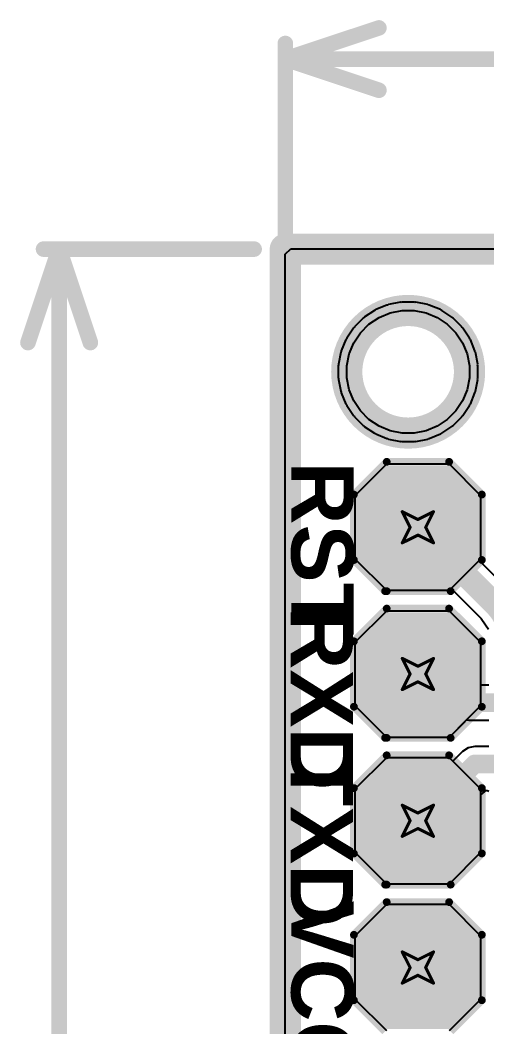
# Model space of a CAD drawing. Header units: inches. Extents: x -0.2 to 15.8, y 0 to 3.5.
# Drawn here: x -0.17 to 0.129, y 1.467 to 2.113 of the extents above; entities that cross this region are included whole.
import ezdxf

# ---------------------------------------------------------------- set-up
doc = ezdxf.new("R2010")
doc.units = ezdxf.units.IN
doc.header["$MEASUREMENT"] = 0
for name, color, linetype in [('Board Outline', 76, 'Continuous'), ('Bottom Layer', 5, 'Continuous'), ('Bottom Solder', 6, 'Continuous'), ('Dimension', 6, 'Continuous'), ('Drill Drawing', 1, 'Continuous'), ('Multi-Layer', 9, 'Continuous'), ('Pad Holes', 156, 'Continuous'), ('Signal_1', 16, 'Continuous'), ('Signal_2', 76, 'Continuous'), ('Top Layer', 1, 'Continuous'), ('Top Overlay', 2, 'Continuous'), ('Top Solder', 216, 'Continuous')]:
    doc.layers.add(name, color=color, linetype=linetype)
doc.styles.add('Arial_Bold', font='', dxfattribs={"height": 0.2})
doc.styles.get('Arial_Bold').set_extended_font_data('Arial', bold=True)

msp = doc.modelspace()

# ---------------------------------------------------------------- hatches: boundary and pattern name
at = {"layer": 'Bottom Layer'}
for points in [[(0.102716525, 1.82286105), (0.067283475, 1.82286105), (0.04956695, 1.805144525), (0.04956695, 1.769711475), (0.067283475, 1.75199495), (0.102716525, 1.75199495), (0.12043305, 1.769711475), (0.12043305, 1.805144525)], [(0.102716525, 1.72865705), (0.067283475, 1.72865705), (0.04956695, 1.710940525), (0.04956695, 1.675507475), (0.067283475, 1.65779095), (0.102716525, 1.65779095), (0.12043305, 1.675507475), (0.12043305, 1.710940525)], [(0.102716525, 1.63445305), (0.067283475, 1.63445305), (0.04956695, 1.616736525), (0.04956695, 1.581303475), (0.067283475, 1.56358695), (0.102716525, 1.56358695), (0.12043305, 1.581303475), (0.12043305, 1.616736525)], [(0.102716525, 1.54024905), (0.067283475, 1.54024905), (0.04956695, 1.522532525), (0.04956695, 1.487099475), (0.067283475, 1.46938295), (0.102716525, 1.46938295), (0.12043305, 1.487099475), (0.12043305, 1.522532525)]]:
    msp.add_hatch(color=5, dxfattribs=at).paths.add_polyline_path(points)
at = {"layer": 'Bottom Solder'}
for points in [[(0.104716525, 1.82686105), (0.065283475, 1.82686105), (0.04556695, 1.807144525), (0.04556695, 1.767711475), (0.065283475, 1.74799495), (0.104716525, 1.74799495), (0.12443305, 1.767711475), (0.12443305, 1.807144525)], [(0.104716525, 1.73265705), (0.065283475, 1.73265705), (0.04556695, 1.712940525), (0.04556695, 1.673507475), (0.065283475, 1.65379095), (0.104716525, 1.65379095), (0.12443305, 1.673507475), (0.12443305, 1.712940525)], [(0.104716525, 1.63845305), (0.065283475, 1.63845305), (0.04556695, 1.618736525), (0.04556695, 1.579303475), (0.065283475, 1.55958695), (0.104716525, 1.55958695), (0.12443305, 1.579303475), (0.12443305, 1.618736525)], [(0.104716525, 1.54424905), (0.065283475, 1.54424905), (0.04556695, 1.524532525), (0.04556695, 1.485099475), (0.065283475, 1.46538295), (0.104716525, 1.46538295), (0.12443305, 1.485099475), (0.12443305, 1.524532525)]]:
    msp.add_hatch(color=6, dxfattribs=at).paths.add_polyline_path(points)
at = {"layer": 'Multi-Layer'}
for points in [[(0.102716525, 1.82286105), (0.067283475, 1.82286105), (0.04956695, 1.805144525), (0.04956695, 1.769711475), (0.067283475, 1.75199495), (0.102716525, 1.75199495), (0.12043305, 1.769711475), (0.12043305, 1.805144525)], [(0.102716525, 1.72865705), (0.067283475, 1.72865705), (0.04956695, 1.710940525), (0.04956695, 1.675507475), (0.067283475, 1.65779095), (0.102716525, 1.65779095), (0.12043305, 1.675507475), (0.12043305, 1.710940525)], [(0.102716525, 1.63445305), (0.067283475, 1.63445305), (0.04956695, 1.616736525), (0.04956695, 1.581303475), (0.067283475, 1.56358695), (0.102716525, 1.56358695), (0.12043305, 1.581303475), (0.12043305, 1.616736525)], [(0.102716525, 1.54024905), (0.067283475, 1.54024905), (0.04956695, 1.522532525), (0.04956695, 1.487099475), (0.067283475, 1.46938295), (0.102716525, 1.46938295), (0.12043305, 1.487099475), (0.12043305, 1.522532525)]]:
    msp.add_hatch(color=9, dxfattribs=at).paths.add_polyline_path(points)
at = {"layer": 'Pad Holes'}
h = msp.add_hatch(color=7, dxfattribs=at)
edge = h.paths.add_edge_path()
edge.add_arc((0.085, 1.787428), 0.0181102, 0, 360)
h = msp.add_hatch(color=7, dxfattribs=at)
edge = h.paths.add_edge_path()
edge.add_arc((0.085, 1.693224), 0.0181102, 0, 360)
h = msp.add_hatch(color=7, dxfattribs=at)
edge = h.paths.add_edge_path()
edge.add_arc((0.085, 1.59902), 0.0181102, 0, 360)
h = msp.add_hatch(color=7, dxfattribs=at)
edge = h.paths.add_edge_path()
edge.add_arc((0.085, 1.504816), 0.0181102, 0, 360)
at = {"layer": 'Signal_1'}
for points in [[(0.102716525, 1.82286105), (0.067283475, 1.82286105), (0.04956695, 1.805144525), (0.04956695, 1.769711475), (0.067283475, 1.75199495), (0.102716525, 1.75199495), (0.12043305, 1.769711475), (0.12043305, 1.805144525)], [(0.102716525, 1.72865705), (0.067283475, 1.72865705), (0.04956695, 1.710940525), (0.04956695, 1.675507475), (0.067283475, 1.65779095), (0.102716525, 1.65779095), (0.12043305, 1.675507475), (0.12043305, 1.710940525)], [(0.102716525, 1.63445305), (0.067283475, 1.63445305), (0.04956695, 1.616736525), (0.04956695, 1.581303475), (0.067283475, 1.56358695), (0.102716525, 1.56358695), (0.12043305, 1.581303475), (0.12043305, 1.616736525)], [(0.102716525, 1.54024905), (0.067283475, 1.54024905), (0.04956695, 1.522532525), (0.04956695, 1.487099475), (0.067283475, 1.46938295), (0.102716525, 1.46938295), (0.12043305, 1.487099475), (0.12043305, 1.522532525)]]:
    msp.add_hatch(color=16, dxfattribs=at).paths.add_polyline_path(points)
at = {"layer": 'Signal_2'}
for points in [[(0.102716525, 1.82286105), (0.067283475, 1.82286105), (0.04956695, 1.805144525), (0.04956695, 1.769711475), (0.067283475, 1.75199495), (0.102716525, 1.75199495), (0.12043305, 1.769711475), (0.12043305, 1.805144525)], [(0.102716525, 1.72865705), (0.067283475, 1.72865705), (0.04956695, 1.710940525), (0.04956695, 1.675507475), (0.067283475, 1.65779095), (0.102716525, 1.65779095), (0.12043305, 1.675507475), (0.12043305, 1.710940525)], [(0.102716525, 1.63445305), (0.067283475, 1.63445305), (0.04956695, 1.616736525), (0.04956695, 1.581303475), (0.067283475, 1.56358695), (0.102716525, 1.56358695), (0.12043305, 1.581303475), (0.12043305, 1.616736525)], [(0.102716525, 1.54024905), (0.067283475, 1.54024905), (0.04956695, 1.522532525), (0.04956695, 1.487099475), (0.067283475, 1.46938295), (0.102716525, 1.46938295), (0.12043305, 1.487099475), (0.12043305, 1.522532525)]]:
    msp.add_hatch(color=76, dxfattribs=at).paths.add_polyline_path(points)
at = {"layer": 'Top Layer'}
for points in [[(0.102716525, 1.82286105), (0.067283475, 1.82286105), (0.04956695, 1.805144525), (0.04956695, 1.769711475), (0.067283475, 1.75199495), (0.102716525, 1.75199495), (0.12043305, 1.769711475), (0.12043305, 1.805144525)], [(0.102716525, 1.72865705), (0.067283475, 1.72865705), (0.04956695, 1.710940525), (0.04956695, 1.675507475), (0.067283475, 1.65779095), (0.102716525, 1.65779095), (0.12043305, 1.675507475), (0.12043305, 1.710940525)], [(0.102716525, 1.63445305), (0.067283475, 1.63445305), (0.04956695, 1.616736525), (0.04956695, 1.581303475), (0.067283475, 1.56358695), (0.102716525, 1.56358695), (0.12043305, 1.581303475), (0.12043305, 1.616736525)], [(0.102716525, 1.54024905), (0.067283475, 1.54024905), (0.04956695, 1.522532525), (0.04956695, 1.487099475), (0.067283475, 1.46938295), (0.102716525, 1.46938295), (0.12043305, 1.487099475), (0.12043305, 1.522532525)]]:
    msp.add_hatch(color=1, dxfattribs=at).paths.add_polyline_path(points)
at = {"layer": 'Top Solder'}
for points in [[(0.104716525, 1.82686105), (0.065283475, 1.82686105), (0.04556695, 1.807144525), (0.04556695, 1.767711475), (0.065283475, 1.74799495), (0.104716525, 1.74799495), (0.12443305, 1.767711475), (0.12443305, 1.807144525)], [(0.104716525, 1.73265705), (0.065283475, 1.73265705), (0.04556695, 1.712940525), (0.04556695, 1.673507475), (0.065283475, 1.65379095), (0.104716525, 1.65379095), (0.12443305, 1.673507475), (0.12443305, 1.712940525)], [(0.104716525, 1.63845305), (0.065283475, 1.63845305), (0.04556695, 1.618736525), (0.04556695, 1.579303475), (0.065283475, 1.55958695), (0.104716525, 1.55958695), (0.12443305, 1.579303475), (0.12443305, 1.618736525)], [(0.104716525, 1.54424905), (0.065283475, 1.54424905), (0.04556695, 1.524532525), (0.04556695, 1.485099475), (0.065283475, 1.46538295), (0.104716525, 1.46538295), (0.12443305, 1.485099475), (0.12443305, 1.524532525)]]:
    msp.add_hatch(color=216, dxfattribs=at).paths.add_polyline_path(points)

# ---------------------------------------------------------------- linework, layer by layer
at = {"layer": 'Board Outline', "const_width": 0.02}
for points in [[(-1e-07, 1.9660002), (0, 0)], [(-1e-07, 1.9660002), (1.772, 1.9660002)]]:
    msp.add_lwpolyline(points, dxfattribs=at)
at = {"layer": 'Board Outline'}
for points, const_width in [([(-0.0050001, 1.9660002, 1), (0.0049999, 1.9660002, 1)], 0.01), ([(-0.0050001, 1.9660002, 1), (0.0049999, 1.9660002, 1)], 0.01), ([(0.1181207, 1.88725, 1), (0.0393805, 1.88725, 1)], 0.02), ([(0.0343805, 1.88725, 1), (0.0443805, 1.88725, 1)], 0.01), ([(0.1131207, 1.88725, 1), (0.1231207, 1.88725, 1)], 0.01)]:
    msp.add_lwpolyline(points, format="xyb", close=True, dxfattribs=dict(at, const_width=const_width))
at = {"layer": 'Bottom Layer'}
for p, q in [((-1e-07, 1.9626973), (0.003536, 1.9662325)), ((0.003536, 1.9662325), (1.7719999, 1.965767)), ((1e-07, 0), (-1e-07, 1.9626973)), ((0.057095, 1.9266392), (0.0506468, 1.9223306)), ((0.0576388, 1.9267474), (0.057095, 1.9266392)), ((0.0580307, 1.9271393), (0.0576388, 1.9267474)), ((0.0651956, 1.9301071), (0.0580307, 1.9271393)), ((0.0657499, 1.9301071), (0.0651956, 1.9301071)), ((0.0662108, 1.9304151), (0.0657499, 1.9301071)), ((0.073817, 1.9319281), (0.0662108, 1.9304151)), ((0.0743607, 1.93182), (0.073817, 1.9319281)), ((0.0748729, 1.9320321), (0.0743607, 1.93182)), ((0.0826282, 1.9320321), (0.0748729, 1.9320321)), ((0.0831404, 1.93182), (0.0826282, 1.9320321)), ((0.0836841, 1.9319281), (0.0831404, 1.93182)), ((0.0912902, 1.9304151), (0.0836841, 1.9319281)), ((0.0917512, 1.9301071), (0.0912902, 1.9304151)), ((0.0923055, 1.9301071), (0.0917512, 1.9301071)), ((0.0994704, 1.9271393), (0.0923055, 1.9301071)), ((0.0998623, 1.9267474), (0.0994704, 1.9271393)), ((0.1004061, 1.9266392), (0.0998623, 1.9267474)), ((0.1068543, 1.9223306), (0.1004061, 1.9266392)), ((0.0498268, 1.9216576), (0.0443429, 1.9161738)), ((0.0503388, 1.9218697), (0.0498268, 1.9216576)), ((0.0506468, 1.9223306), (0.0503388, 1.9218697)), ((0.1071622, 1.9218698), (0.1068543, 1.9223306)), ((0.1076744, 1.9216576), (0.1071622, 1.9218698)), ((0.1131582, 1.9161737), (0.1076744, 1.9216576)), ((0.0436699, 1.9153537), (0.0393613, 1.9089055)), ((0.0441307, 1.9156616), (0.0436699, 1.9153537)), ((0.0443429, 1.9161738), (0.0441307, 1.9156616)), ((0.1133703, 1.9156617), (0.1131582, 1.9161737)), ((0.1138312, 1.9153537), (0.1133703, 1.9156617)), ((0.1181398, 1.9089055), (0.1138312, 1.9153537)), ((0.0388612, 1.9079698), (0.0358934, 1.9008049)), ((0.0392531, 1.9083617), (0.0388612, 1.9079698)), ((0.0393613, 1.9089055), (0.0392531, 1.9083617)), ((0.118248, 1.9083617), (0.1181398, 1.9089055)), ((0.1186399, 1.9079698), (0.118248, 1.9083617)), ((0.1216077, 1.9008049), (0.1186399, 1.9079698)), ((0.0358934, 1.9002505), (0.0355854, 1.8997896)), ((0.0358934, 1.9008049), (0.0358934, 1.9002505)), ((0.1216077, 1.9002506), (0.1216077, 1.9008049)), ((0.1219157, 1.8997897), (0.1216077, 1.9002506)), ((0.0355854, 1.8997896), (0.0340725, 1.8921834)), ((0.1234287, 1.8921835), (0.1219157, 1.8997897)), ((0.0341806, 1.8916398), (0.0339685, 1.8911276)), ((0.0339685, 1.8911276), (0.0339685, 1.8833723)), ((0.0340725, 1.8921834), (0.0341806, 1.8916398)), ((0.1233206, 1.8916398), (0.1234287, 1.8921835)), ((0.1235327, 1.8911276), (0.1233206, 1.8916398)), ((0.1235327, 1.8833723), (0.1235327, 1.8911276)), ((0.0339685, 1.8833723), (0.0341806, 1.8828601)), ((0.0341806, 1.8828601), (0.0340725, 1.8823165)), ((0.0340725, 1.8823165), (0.0355854, 1.8747103)), ((0.1219157, 1.8747103), (0.1234287, 1.8823164)), ((0.1233206, 1.8828601), (0.1235327, 1.8833723)), ((0.1234287, 1.8823164), (0.1233206, 1.8828601)), ((0.0355854, 1.8747103), (0.0358934, 1.8742494)), ((0.0358934, 1.8742494), (0.0358934, 1.873695)), ((0.1216077, 1.8742493), (0.1219157, 1.8747103)), ((0.1216077, 1.873695), (0.1216077, 1.8742493)), ((0.0358934, 1.873695), (0.0388612, 1.8665301)), ((0.1186399, 1.8665301), (0.1216077, 1.873695)), ((0.0388612, 1.8665301), (0.0392531, 1.8661382)), ((0.0392531, 1.8661382), (0.0393613, 1.8655944)), ((0.0393613, 1.8655944), (0.0436699, 1.8591462)), ((0.1138312, 1.8591462), (0.1181398, 1.8655944)), ((0.1181398, 1.8655944), (0.118248, 1.8661382)), ((0.118248, 1.8661382), (0.1186399, 1.8665301)), ((0.0436699, 1.8591462), (0.0441308, 1.8588382)), ((0.0441308, 1.8588382), (0.0443429, 1.8583262)), ((0.0443429, 1.8583262), (0.0498267, 1.8528423)), ((0.1076743, 1.8528423), (0.1131582, 1.8583261)), ((0.1131582, 1.8583261), (0.1133704, 1.8588383)), ((0.1133704, 1.8588383), (0.1138312, 1.8591462)), ((0.0498267, 1.8528423), (0.0503389, 1.8526301)), ((0.0503389, 1.8526301), (0.0506468, 1.8521693)), ((0.0506468, 1.8521693), (0.057095, 1.8478607)), ((0.1004061, 1.8478607), (0.1068543, 1.8521693)), ((0.1068543, 1.8521693), (0.1071623, 1.8526302)), ((0.1071623, 1.8526302), (0.1076743, 1.8528423)), ((0.057095, 1.8478607), (0.0576388, 1.8477525)), ((0.0576388, 1.8477525), (0.0580307, 1.8473606)), ((0.0580307, 1.8473606), (0.0651956, 1.8443928)), ((0.0651956, 1.8443928), (0.06575, 1.8443928)), ((0.06575, 1.8443928), (0.0662109, 1.8440848)), ((0.0662109, 1.8440848), (0.0738171, 1.8425719)), ((0.0738171, 1.8425719), (0.0743607, 1.84268)), ((0.0743607, 1.84268), (0.0748729, 1.8424679)), ((0.0748729, 1.8424679), (0.0826282, 1.8424679)), ((0.0826282, 1.8424679), (0.0831404, 1.84268)), ((0.0831404, 1.84268), (0.083684, 1.8425719)), ((0.083684, 1.8425719), (0.0912902, 1.8440848)), ((0.0912902, 1.8440848), (0.0917511, 1.8443928)), ((0.0917511, 1.8443928), (0.0923055, 1.8443928)), ((0.0923055, 1.8443928), (0.0994704, 1.8473606)), ((0.0994704, 1.8473606), (0.0998623, 1.8477525)), ((0.0998623, 1.8477525), (0.1004061, 1.8478607)), ((0.0647835, 1.827861), (0.044567, 1.8076445)), ((0.1052165, 1.827861), (0.0647835, 1.827861)), ((0.125433, 1.8076445), (0.1052165, 1.827861)), ((0.044567, 1.8076445), (0.044567, 1.7672115)), ((0.125433, 1.7672115), (0.125433, 1.8076445)), ((0.044567, 1.7672115), (0.0647835, 1.746995)), ((0.1243367, 1.7661153), (0.125433, 1.7672115)), ((0.1401289, 1.7503231), (0.1243367, 1.7661153)), ((0.0647835, 1.746995), (0.1052165, 1.746995)), ((0.1052165, 1.746995), (0.1063127, 1.7480913)), ((0.1063127, 1.7480913), (0.1221048, 1.7322992)), ((0.0647835, 1.733657), (0.044567, 1.7134405)), ((0.1052165, 1.733657), (0.0647835, 1.733657)), ((0.125433, 1.7134405), (0.1052165, 1.733657)), ((0.1221048, 1.7322992), (0.1256401, 1.7287637)), ((0.1256401, 1.7287637), (0.1283947, 1.7249043)), ((0.1283947, 1.7249043), (0.130304, 1.722047)), ((0.044567, 1.7134405), (0.044567, 1.6730075)), ((0.125433, 1.6859655), (0.125433, 1.7134405)), ((0.1305006, 1.6859655), (0.125433, 1.6859655)), ((0.044567, 1.6730075), (0.0647835, 1.652791)), ((0.1052165, 1.652791), (0.1162446, 1.6638191)), ((0.1162446, 1.6638191), (0.1176757, 1.6635344)), ((0.1176757, 1.6635344), (0.1176762, 1.6635345)), ((0.1176762, 1.6635345), (0.1305006, 1.6635345)), ((0.0647835, 1.652791), (0.1052165, 1.652791)), ((0.1135492, 1.6434303), (0.1073942, 1.6372753)), ((0.1135494, 1.6434306), (0.1135492, 1.6434303)), ((0.117188, 1.6458618), (0.1135494, 1.6434306)), ((0.12148, 1.6467156), (0.117188, 1.6458618)), ((0.1214805, 1.6467155), (0.12148, 1.6467156)), ((0.1305006, 1.6467155), (0.1214805, 1.6467155)), ((0.0647835, 1.639453), (0.044567, 1.6192365)), ((0.1052165, 1.639453), (0.0647835, 1.639453)), ((0.1073942, 1.6372753), (0.1052165, 1.639453)), ((0.044567, 1.6192365), (0.044567, 1.5788035)), ((0.125433, 1.6157514), (0.1289147, 1.6186703)), ((0.125433, 1.5788035), (0.125433, 1.6157514)), ((0.1289147, 1.6186703), (0.1305007, 1.6179999)), ((0.044567, 1.5788035), (0.0647835, 1.558587)), ((0.1052165, 1.558587), (0.125433, 1.5788035)), ((0.0647835, 1.558587), (0.1052165, 1.558587)), ((0.0647835, 1.545249), (0.044567, 1.5250325)), ((0.1052165, 1.545249), (0.0647835, 1.545249)), ((0.125433, 1.5250325), (0.1052165, 1.545249)), ((0.044567, 1.5250325), (0.044567, 1.4845995)), ((0.125433, 1.4845995), (0.125433, 1.5250325)), ((0.044567, 1.4845995), (0.0647835, 1.464383)), ((0.1052165, 1.464383), (0.125433, 1.4845995))]:
    msp.add_line(p, q, dxfattribs=at)
for points, const_width in [([(0.085, 1.787428), (0.1346524, 1.7377756)], 0.015), ([(0.085, 1.693224), (0.0992017, 1.693224)], 0.012), ([(0.0992017, 1.693224), (0.1176757, 1.67475)], 0.012), ([(0.1176757, 1.67475), (0.1445006, 1.67475)], 0.012), ([(0.085, 1.59902), (0.12148, 1.6355)], 0.012), ([(0.12148, 1.6355), (0.1445006, 1.6355)], 0.012), ([(0.085, 1.59902), (0.0850001, 1.59902)], 0.01)]:
    msp.add_lwpolyline(points, dxfattribs=dict(at, const_width=const_width))
for points, const_width in [([(0.08125, 1.787428, 1), (0.08875, 1.787428, 1)], 0.0075), ([(0.1309024, 1.7377756, 1), (0.1384024, 1.7377756, 1)], 0.0075), ([(0.1309024, 1.7377755, 1), (0.1384024, 1.7377755, 1)], 0.0075), ([(0.082, 1.693224, 1), (0.088, 1.693224, 1)], 0.006), ([(0.0962017, 1.693224, 1), (0.1022017, 1.693224, 1)], 0.006), ([(0.0962017, 1.693224, 1), (0.1022017, 1.693224, 1)], 0.006), ([(0.1146757, 1.67475, 1), (0.1206757, 1.67475, 1)], 0.006), ([(0.1146757, 1.67475, 1), (0.1206757, 1.67475, 1)], 0.006), ([(0.11848, 1.6355, 1), (0.12448, 1.6355, 1)], 0.006), ([(0.11848, 1.6355, 1), (0.12448, 1.6355, 1)], 0.006), ([(0.082, 1.59902, 1), (0.088, 1.59902, 1)], 0.006), ([(0.0825, 1.59902, 1), (0.0875, 1.59902, 1)], 0.005), ([(0.0825001, 1.59902, 1), (0.0875001, 1.59902, 1)], 0.005)]:
    msp.add_lwpolyline(points, format="xyb", close=True, dxfattribs=dict(at, const_width=const_width))
at = {"layer": 'Bottom Layer', "const_width": 0.015}
msp.add_lwpolyline([(0.1346524, 1.7377755, -0.198912367379658), (0.1445006, 1.714)], format="xyb", dxfattribs=at)
at = {"layer": 'Dimension', "const_width": 0.01}
for points in [[(0, 2.088), (0.06, 2.108)], [(0, 0.02), (0, 2.098)], [(0, 2.088), (0.06, 2.068)], [(0, 2.088), (0.5890857, 2.088)], [(-0.165, 1.9060002), (-0.145, 1.9660002)], [(-0.155, 1.9660002), (-0.0200001, 1.9660002)], [(-0.145, 1.9660002), (-0.125, 1.9060002)], [(-0.145, 1.2529128), (-0.145, 1.9660002)]]:
    msp.add_lwpolyline(points, dxfattribs=at)
at = {"layer": 'Dimension', "const_width": 0.005}
for points in [[(0.0575, 2.108, 1), (0.0625, 2.108, 1)], [(-0.0025, 2.098, 1), (0.0025, 2.098, 1)], [(-0.0025, 2.088, 1), (0.0025, 2.088, 1)], [(-0.0025, 2.088, 1), (0.0025, 2.088, 1)], [(-0.0025, 2.088, 1), (0.0025, 2.088, 1)], [(0.0575, 2.068, 1), (0.0625, 2.068, 1)], [(-0.1575, 1.9660002, 1), (-0.1525, 1.9660002, 1)], [(-0.1475, 1.9660002, 1), (-0.1425, 1.9660002, 1)], [(-0.1475, 1.9660002, 1), (-0.1425, 1.9660002, 1)], [(-0.1475, 1.9660002, 1), (-0.1425, 1.9660002, 1)], [(-0.0225001, 1.9660002, 1), (-0.0175001, 1.9660002, 1)], [(-0.1675, 1.9060002, 1), (-0.1625, 1.9060002, 1)], [(-0.1275, 1.9060002, 1), (-0.1225, 1.9060002, 1)]]:
    msp.add_lwpolyline(points, format="xyb", close=True, dxfattribs=at)
at = {"layer": 'Drill Drawing', "const_width": 0.002}
for points in [[(0.075, 1.797428), (0.085, 1.792428)], [(0.075, 1.797428), (0.08, 1.787428)], [(0.085, 1.792428), (0.095, 1.797428)], [(0.09, 1.787428), (0.095, 1.797428)], [(0.075, 1.777428), (0.08, 1.787428)], [(0.09, 1.787428), (0.095, 1.777428)], [(0.075, 1.777428), (0.085, 1.782428)], [(0.085, 1.782428), (0.095, 1.777428)], [(0.075, 1.703224), (0.085, 1.698224)], [(0.075, 1.703224), (0.08, 1.693224)], [(0.085, 1.698224), (0.095, 1.703224)], [(0.09, 1.693224), (0.095, 1.703224)], [(0.075, 1.683224), (0.08, 1.693224)], [(0.09, 1.693224), (0.095, 1.683224)], [(0.075, 1.683224), (0.085, 1.688224)], [(0.085, 1.688224), (0.095, 1.683224)], [(0.075, 1.60902), (0.085, 1.60402)], [(0.075, 1.60902), (0.08, 1.59902)], [(0.085, 1.60402), (0.095, 1.60902)], [(0.09, 1.59902), (0.095, 1.60902)], [(0.075, 1.58902), (0.08, 1.59902)], [(0.09, 1.59902), (0.095, 1.58902)], [(0.075, 1.58902), (0.085, 1.59402)], [(0.085, 1.59402), (0.095, 1.58902)], [(0.075, 1.514816), (0.085, 1.509816)], [(0.075, 1.514816), (0.08, 1.504816)], [(0.085, 1.509816), (0.095, 1.514816)], [(0.09, 1.504816), (0.095, 1.514816)], [(0.075, 1.494816), (0.08, 1.504816)], [(0.075, 1.494816), (0.085, 1.499816)], [(0.085, 1.499816), (0.095, 1.494816)], [(0.09, 1.504816), (0.095, 1.494816)]]:
    msp.add_lwpolyline(points, dxfattribs=at)
at = {"layer": 'Drill Drawing', "const_width": 0.001}
for points in [[(0.0745, 1.797428, 1), (0.0755, 1.797428, 1)], [(0.0745, 1.797428, 1), (0.0755, 1.797428, 1)], [(0.0945, 1.797428, 1), (0.0955, 1.797428, 1)], [(0.0945, 1.797428, 1), (0.0955, 1.797428, 1)], [(0.0845, 1.792428, 1), (0.0855, 1.792428, 1)], [(0.0845, 1.792428, 1), (0.0855, 1.792428, 1)], [(0.0795, 1.787428, 1), (0.0805, 1.787428, 1)], [(0.0795, 1.787428, 1), (0.0805, 1.787428, 1)], [(0.0895, 1.787428, 1), (0.0905, 1.787428, 1)], [(0.0895, 1.787428, 1), (0.0905, 1.787428, 1)], [(0.0745, 1.777428, 1), (0.0755, 1.777428, 1)], [(0.0745, 1.777428, 1), (0.0755, 1.777428, 1)], [(0.0845, 1.782428, 1), (0.0855, 1.782428, 1)], [(0.0845, 1.782428, 1), (0.0855, 1.782428, 1)], [(0.0945, 1.777428, 1), (0.0955, 1.777428, 1)], [(0.0945, 1.777428, 1), (0.0955, 1.777428, 1)], [(0.0745, 1.703224, 1), (0.0755, 1.703224, 1)], [(0.0745, 1.703224, 1), (0.0755, 1.703224, 1)], [(0.0945, 1.703224, 1), (0.0955, 1.703224, 1)], [(0.0945, 1.703224, 1), (0.0955, 1.703224, 1)], [(0.0795, 1.693224, 1), (0.0805, 1.693224, 1)], [(0.0795, 1.693224, 1), (0.0805, 1.693224, 1)], [(0.0845, 1.698224, 1), (0.0855, 1.698224, 1)], [(0.0845, 1.698224, 1), (0.0855, 1.698224, 1)], [(0.0895, 1.693224, 1), (0.0905, 1.693224, 1)], [(0.0895, 1.693224, 1), (0.0905, 1.693224, 1)], [(0.0845, 1.688224, 1), (0.0855, 1.688224, 1)], [(0.0845, 1.688224, 1), (0.0855, 1.688224, 1)], [(0.0745, 1.683224, 1), (0.0755, 1.683224, 1)], [(0.0745, 1.683224, 1), (0.0755, 1.683224, 1)], [(0.0945, 1.683224, 1), (0.0955, 1.683224, 1)], [(0.0945, 1.683224, 1), (0.0955, 1.683224, 1)], [(0.0745, 1.60902, 1), (0.0755, 1.60902, 1)], [(0.0745, 1.60902, 1), (0.0755, 1.60902, 1)], [(0.0945, 1.60902, 1), (0.0955, 1.60902, 1)], [(0.0945, 1.60902, 1), (0.0955, 1.60902, 1)], [(0.0845, 1.60402, 1), (0.0855, 1.60402, 1)], [(0.0845, 1.60402, 1), (0.0855, 1.60402, 1)], [(0.0795, 1.59902, 1), (0.0805, 1.59902, 1)], [(0.0795, 1.59902, 1), (0.0805, 1.59902, 1)], [(0.0895, 1.59902, 1), (0.0905, 1.59902, 1)], [(0.0895, 1.59902, 1), (0.0905, 1.59902, 1)], [(0.0745, 1.58902, 1), (0.0755, 1.58902, 1)], [(0.0745, 1.58902, 1), (0.0755, 1.58902, 1)], [(0.0845, 1.59402, 1), (0.0855, 1.59402, 1)], [(0.0845, 1.59402, 1), (0.0855, 1.59402, 1)], [(0.0945, 1.58902, 1), (0.0955, 1.58902, 1)], [(0.0945, 1.58902, 1), (0.0955, 1.58902, 1)], [(0.0745, 1.514816, 1), (0.0755, 1.514816, 1)], [(0.0745, 1.514816, 1), (0.0755, 1.514816, 1)], [(0.0945, 1.514816, 1), (0.0955, 1.514816, 1)], [(0.0945, 1.514816, 1), (0.0955, 1.514816, 1)], [(0.0845, 1.509816, 1), (0.0855, 1.509816, 1)], [(0.0845, 1.509816, 1), (0.0855, 1.509816, 1)], [(0.0795, 1.504816, 1), (0.0805, 1.504816, 1)], [(0.0795, 1.504816, 1), (0.0805, 1.504816, 1)], [(0.0845, 1.499816, 1), (0.0855, 1.499816, 1)], [(0.0845, 1.499816, 1), (0.0855, 1.499816, 1)], [(0.0895, 1.504816, 1), (0.0905, 1.504816, 1)], [(0.0895, 1.504816, 1), (0.0905, 1.504816, 1)], [(0.0745, 1.494816, 1), (0.0755, 1.494816, 1)], [(0.0745, 1.494816, 1), (0.0755, 1.494816, 1)], [(0.0945, 1.494816, 1), (0.0955, 1.494816, 1)], [(0.0945, 1.494816, 1), (0.0955, 1.494816, 1)]]:
    msp.add_lwpolyline(points, format="xyb", close=True, dxfattribs=at)
at = {"layer": 'Multi-Layer'}
for p, q in [((0.0672667, 1.9251071), (0.0748729, 1.9266201)), ((0.0748729, 1.9266201), (0.0787506, 1.9266201)), ((0.0787506, 1.9266201), (0.0826282, 1.9266201)), ((0.0826282, 1.9266201), (0.0902344, 1.9251071)), ((0.0536536, 1.9178307), (0.0601018, 1.9221393)), ((0.0601018, 1.9221393), (0.0672667, 1.9251071)), ((0.0902344, 1.9251071), (0.0973993, 1.9221393)), ((0.0973993, 1.9221393), (0.1038475, 1.9178307)), ((0.0481698, 1.9123469), (0.0536536, 1.9178307)), ((0.1038475, 1.9178307), (0.1093313, 1.9123469)), ((0.0438612, 1.9058987), (0.0481698, 1.9123469)), ((0.1093313, 1.9123469), (0.1136399, 1.9058987)), ((0.0408934, 1.8987338), (0.0438612, 1.9058987)), ((0.1136399, 1.9058987), (0.1166077, 1.8987338)), ((0.0393805, 1.8911276), (0.0408934, 1.8987338)), ((0.1166077, 1.8987338), (0.1181207, 1.8911276)), ((0.0393805, 1.88725), (0.0393805, 1.8911276)), ((0.0393805, 1.8833723), (0.0393805, 1.88725)), ((0.1181207, 1.8911276), (0.1181207, 1.88725)), ((0.1181207, 1.88725), (0.1181207, 1.8833723)), ((0.0408934, 1.8757661), (0.0393805, 1.8833723)), ((0.1181207, 1.8833723), (0.1166077, 1.8757661)), ((0.0438612, 1.8686012), (0.0408934, 1.8757661)), ((0.1166077, 1.8757661), (0.1136399, 1.8686012)), ((0.0481698, 1.862153), (0.0438612, 1.8686012)), ((0.1136399, 1.8686012), (0.1093313, 1.862153)), ((0.0536536, 1.8566692), (0.0481698, 1.862153)), ((0.1093313, 1.862153), (0.1038475, 1.8566692)), ((0.0601018, 1.8523606), (0.0536536, 1.8566692)), ((0.1038475, 1.8566692), (0.0973993, 1.8523606)), ((0.0672667, 1.8493928), (0.0601018, 1.8523606)), ((0.0748729, 1.8478799), (0.0672667, 1.8493928)), ((0.0902344, 1.8493928), (0.0826282, 1.8478799)), ((0.0973993, 1.8523606), (0.0902344, 1.8493928)), ((0.0787506, 1.8478799), (0.0748729, 1.8478799)), ((0.0787506, 1.8478799), (0.0787506, 1.8478799)), ((0.0826282, 1.8478799), (0.0787506, 1.8478799))]:
    msp.add_line(p, q, dxfattribs=at)
at = {"layer": 'Signal_1'}
for p, q in [((-1e-07, 1.9626973), (0.003536, 1.9662325)), ((0.003536, 1.9662325), (1.7719999, 1.965767)), ((1e-07, 0), (-1e-07, 1.9626973)), ((0.057095, 1.9266392), (0.0506468, 1.9223306)), ((0.0576388, 1.9267474), (0.057095, 1.9266392)), ((0.0580307, 1.9271393), (0.0576388, 1.9267474)), ((0.0651956, 1.9301071), (0.0580307, 1.9271393)), ((0.0657499, 1.9301071), (0.0651956, 1.9301071)), ((0.0662108, 1.9304151), (0.0657499, 1.9301071)), ((0.073817, 1.9319281), (0.0662108, 1.9304151)), ((0.0743607, 1.93182), (0.073817, 1.9319281)), ((0.0748729, 1.9320321), (0.0743607, 1.93182)), ((0.0826282, 1.9320321), (0.0748729, 1.9320321)), ((0.0831404, 1.93182), (0.0826282, 1.9320321)), ((0.0836841, 1.9319281), (0.0831404, 1.93182)), ((0.0912902, 1.9304151), (0.0836841, 1.9319281)), ((0.0917512, 1.9301071), (0.0912902, 1.9304151)), ((0.0923055, 1.9301071), (0.0917512, 1.9301071)), ((0.0994704, 1.9271393), (0.0923055, 1.9301071)), ((0.0998623, 1.9267474), (0.0994704, 1.9271393)), ((0.1004061, 1.9266392), (0.0998623, 1.9267474)), ((0.1068543, 1.9223306), (0.1004061, 1.9266392)), ((0.0498268, 1.9216576), (0.0443429, 1.9161738)), ((0.0503388, 1.9218697), (0.0498268, 1.9216576)), ((0.0506468, 1.9223306), (0.0503388, 1.9218697)), ((0.1071622, 1.9218698), (0.1068543, 1.9223306)), ((0.1076744, 1.9216576), (0.1071622, 1.9218698)), ((0.1131582, 1.9161737), (0.1076744, 1.9216576)), ((0.0436699, 1.9153537), (0.0393613, 1.9089055)), ((0.0441307, 1.9156616), (0.0436699, 1.9153537)), ((0.0443429, 1.9161738), (0.0441307, 1.9156616)), ((0.1133703, 1.9156617), (0.1131582, 1.9161737)), ((0.1138312, 1.9153537), (0.1133703, 1.9156617)), ((0.1181398, 1.9089055), (0.1138312, 1.9153537)), ((0.0388612, 1.9079698), (0.0358934, 1.9008049)), ((0.0392531, 1.9083617), (0.0388612, 1.9079698)), ((0.0393613, 1.9089055), (0.0392531, 1.9083617)), ((0.118248, 1.9083617), (0.1181398, 1.9089055)), ((0.1186399, 1.9079698), (0.118248, 1.9083617)), ((0.1216077, 1.9008049), (0.1186399, 1.9079698)), ((0.0358934, 1.9002505), (0.0355854, 1.8997896)), ((0.0358934, 1.9008049), (0.0358934, 1.9002505)), ((0.1216077, 1.9002506), (0.1216077, 1.9008049)), ((0.1219157, 1.8997897), (0.1216077, 1.9002506)), ((0.0355854, 1.8997896), (0.0340725, 1.8921834)), ((0.1234287, 1.8921835), (0.1219157, 1.8997897)), ((0.0341806, 1.8916398), (0.0339685, 1.8911276)), ((0.0339685, 1.8911276), (0.0339685, 1.8833723)), ((0.0340725, 1.8921834), (0.0341806, 1.8916398)), ((0.1233206, 1.8916398), (0.1234287, 1.8921835)), ((0.1235327, 1.8911276), (0.1233206, 1.8916398)), ((0.1235327, 1.8833723), (0.1235327, 1.8911276)), ((0.0339685, 1.8833723), (0.0341806, 1.8828601)), ((0.0341806, 1.8828601), (0.0340725, 1.8823165)), ((0.0340725, 1.8823165), (0.0355854, 1.8747103)), ((0.1219157, 1.8747103), (0.1234287, 1.8823164)), ((0.1233206, 1.8828601), (0.1235327, 1.8833723)), ((0.1234287, 1.8823164), (0.1233206, 1.8828601)), ((0.0355854, 1.8747103), (0.0358934, 1.8742494)), ((0.0358934, 1.8742494), (0.0358934, 1.873695)), ((0.1216077, 1.8742493), (0.1219157, 1.8747103)), ((0.1216077, 1.873695), (0.1216077, 1.8742493)), ((0.0358934, 1.873695), (0.0388612, 1.8665301)), ((0.1186399, 1.8665301), (0.1216077, 1.873695)), ((0.0388612, 1.8665301), (0.0392531, 1.8661382)), ((0.0392531, 1.8661382), (0.0393613, 1.8655944)), ((0.0393613, 1.8655944), (0.0436699, 1.8591462)), ((0.1138312, 1.8591462), (0.1181398, 1.8655944)), ((0.1181398, 1.8655944), (0.118248, 1.8661382)), ((0.118248, 1.8661382), (0.1186399, 1.8665301)), ((0.0436699, 1.8591462), (0.0441308, 1.8588382)), ((0.0441308, 1.8588382), (0.0443429, 1.8583262)), ((0.0443429, 1.8583262), (0.0498267, 1.8528423)), ((0.1076743, 1.8528423), (0.1131582, 1.8583261)), ((0.1131582, 1.8583261), (0.1133704, 1.8588383)), ((0.1133704, 1.8588383), (0.1138312, 1.8591462)), ((0.0498267, 1.8528423), (0.0503389, 1.8526301)), ((0.0503389, 1.8526301), (0.0506468, 1.8521693)), ((0.0506468, 1.8521693), (0.057095, 1.8478607)), ((0.1004061, 1.8478607), (0.1068543, 1.8521693)), ((0.1068543, 1.8521693), (0.1071623, 1.8526302)), ((0.1071623, 1.8526302), (0.1076743, 1.8528423)), ((0.057095, 1.8478607), (0.0576388, 1.8477525)), ((0.0576388, 1.8477525), (0.0580307, 1.8473606)), ((0.0580307, 1.8473606), (0.0651956, 1.8443928)), ((0.0651956, 1.8443928), (0.06575, 1.8443928)), ((0.06575, 1.8443928), (0.0662109, 1.8440848)), ((0.0662109, 1.8440848), (0.0738171, 1.8425719)), ((0.0738171, 1.8425719), (0.0743607, 1.84268)), ((0.0743607, 1.84268), (0.0748729, 1.8424679)), ((0.0748729, 1.8424679), (0.0826282, 1.8424679)), ((0.0826282, 1.8424679), (0.0831404, 1.84268)), ((0.0831404, 1.84268), (0.083684, 1.8425719)), ((0.083684, 1.8425719), (0.0912902, 1.8440848)), ((0.0912902, 1.8440848), (0.0917511, 1.8443928)), ((0.0917511, 1.8443928), (0.0923055, 1.8443928)), ((0.0923055, 1.8443928), (0.0994704, 1.8473606)), ((0.0994704, 1.8473606), (0.0998623, 1.8477525)), ((0.0998623, 1.8477525), (0.1004061, 1.8478607)), ((0.0647835, 1.827861), (0.044567, 1.8076445)), ((0.1052165, 1.827861), (0.0647835, 1.827861)), ((0.125433, 1.8076445), (0.1052165, 1.827861)), ((0.044567, 1.8076445), (0.044567, 1.7672115)), ((0.125433, 1.7672115), (0.125433, 1.8076445)), ((0.044567, 1.7672115), (0.0647835, 1.746995)), ((0.1052165, 1.746995), (0.125433, 1.7672115)), ((0.0647835, 1.746995), (0.1052165, 1.746995)), ((0.0647835, 1.733657), (0.044567, 1.7134405)), ((0.1052165, 1.733657), (0.0647835, 1.733657)), ((0.125433, 1.7134405), (0.1052165, 1.733657)), ((0.044567, 1.7134405), (0.044567, 1.6730075)), ((0.125433, 1.6730075), (0.125433, 1.7134405)), ((0.044567, 1.6730075), (0.0647835, 1.652791)), ((0.1052165, 1.652791), (0.125433, 1.6730075)), ((0.0647835, 1.652791), (0.1052165, 1.652791)), ((0.0647835, 1.639453), (0.044567, 1.6192365)), ((0.1052165, 1.639453), (0.0647835, 1.639453)), ((0.125433, 1.6192365), (0.1052165, 1.639453)), ((0.044567, 1.6192365), (0.044567, 1.5788035)), ((0.125433, 1.5788035), (0.125433, 1.6192365)), ((0.044567, 1.5788035), (0.0647835, 1.558587)), ((0.1052165, 1.558587), (0.125433, 1.5788035)), ((0.0647835, 1.558587), (0.1052165, 1.558587))]:
    msp.add_line(p, q, dxfattribs=at)
at = {"layer": 'Signal_2'}
for p, q in [((-1e-07, 1.9626973), (0.003536, 1.9662325)), ((0.003536, 1.9662325), (1.7719999, 1.965767)), ((1e-07, 0), (-1e-07, 1.9626973)), ((0.057095, 1.9266392), (0.0506468, 1.9223306)), ((0.0576388, 1.9267474), (0.057095, 1.9266392)), ((0.0580307, 1.9271393), (0.0576388, 1.9267474)), ((0.0651956, 1.9301071), (0.0580307, 1.9271393)), ((0.0657499, 1.9301071), (0.0651956, 1.9301071)), ((0.0662108, 1.9304151), (0.0657499, 1.9301071)), ((0.073817, 1.9319281), (0.0662108, 1.9304151)), ((0.0743607, 1.93182), (0.073817, 1.9319281)), ((0.0748729, 1.9320321), (0.0743607, 1.93182)), ((0.0826282, 1.9320321), (0.0748729, 1.9320321)), ((0.0831404, 1.93182), (0.0826282, 1.9320321)), ((0.0836841, 1.9319281), (0.0831404, 1.93182)), ((0.0912902, 1.9304151), (0.0836841, 1.9319281)), ((0.0917512, 1.9301071), (0.0912902, 1.9304151)), ((0.0923055, 1.9301071), (0.0917512, 1.9301071)), ((0.0994704, 1.9271393), (0.0923055, 1.9301071)), ((0.0998623, 1.9267474), (0.0994704, 1.9271393)), ((0.1004061, 1.9266392), (0.0998623, 1.9267474)), ((0.1068543, 1.9223306), (0.1004061, 1.9266392)), ((0.0498268, 1.9216576), (0.0443429, 1.9161738)), ((0.0503388, 1.9218697), (0.0498268, 1.9216576)), ((0.0506468, 1.9223306), (0.0503388, 1.9218697)), ((0.1071622, 1.9218698), (0.1068543, 1.9223306)), ((0.1076744, 1.9216576), (0.1071622, 1.9218698)), ((0.1131582, 1.9161737), (0.1076744, 1.9216576)), ((0.0436699, 1.9153537), (0.0393613, 1.9089055)), ((0.0441307, 1.9156616), (0.0436699, 1.9153537)), ((0.0443429, 1.9161738), (0.0441307, 1.9156616)), ((0.1133703, 1.9156617), (0.1131582, 1.9161737)), ((0.1138312, 1.9153537), (0.1133703, 1.9156617)), ((0.1181398, 1.9089055), (0.1138312, 1.9153537)), ((0.0388612, 1.9079698), (0.0358934, 1.9008049)), ((0.0392531, 1.9083617), (0.0388612, 1.9079698)), ((0.0393613, 1.9089055), (0.0392531, 1.9083617)), ((0.118248, 1.9083617), (0.1181398, 1.9089055)), ((0.1186399, 1.9079698), (0.118248, 1.9083617)), ((0.1216077, 1.9008049), (0.1186399, 1.9079698)), ((0.0358934, 1.9002505), (0.0355854, 1.8997896)), ((0.0358934, 1.9008049), (0.0358934, 1.9002505)), ((0.1216077, 1.9002506), (0.1216077, 1.9008049)), ((0.1219157, 1.8997897), (0.1216077, 1.9002506)), ((0.0355854, 1.8997896), (0.0340725, 1.8921834)), ((0.1234287, 1.8921835), (0.1219157, 1.8997897)), ((0.0341806, 1.8916398), (0.0339685, 1.8911276)), ((0.0339685, 1.8911276), (0.0339685, 1.8833723)), ((0.0340725, 1.8921834), (0.0341806, 1.8916398)), ((0.1233206, 1.8916398), (0.1234287, 1.8921835)), ((0.1235327, 1.8911276), (0.1233206, 1.8916398)), ((0.1235327, 1.8833723), (0.1235327, 1.8911276)), ((0.0339685, 1.8833723), (0.0341806, 1.8828601)), ((0.0341806, 1.8828601), (0.0340725, 1.8823165)), ((0.0340725, 1.8823165), (0.0355854, 1.8747103)), ((0.1219157, 1.8747103), (0.1234287, 1.8823164)), ((0.1233206, 1.8828601), (0.1235327, 1.8833723)), ((0.1234287, 1.8823164), (0.1233206, 1.8828601)), ((0.0355854, 1.8747103), (0.0358934, 1.8742494)), ((0.0358934, 1.8742494), (0.0358934, 1.873695)), ((0.1216077, 1.8742493), (0.1219157, 1.8747103)), ((0.1216077, 1.873695), (0.1216077, 1.8742493)), ((0.0358934, 1.873695), (0.0388612, 1.8665301)), ((0.1186399, 1.8665301), (0.1216077, 1.873695)), ((0.0388612, 1.8665301), (0.0392531, 1.8661382)), ((0.0392531, 1.8661382), (0.0393613, 1.8655944)), ((0.0393613, 1.8655944), (0.0436699, 1.8591462)), ((0.1138312, 1.8591462), (0.1181398, 1.8655944)), ((0.1181398, 1.8655944), (0.118248, 1.8661382)), ((0.118248, 1.8661382), (0.1186399, 1.8665301)), ((0.0436699, 1.8591462), (0.0441308, 1.8588382)), ((0.0441308, 1.8588382), (0.0443429, 1.8583262)), ((0.0443429, 1.8583262), (0.0498267, 1.8528423)), ((0.1076743, 1.8528423), (0.1131582, 1.8583261)), ((0.1131582, 1.8583261), (0.1133704, 1.8588383)), ((0.1133704, 1.8588383), (0.1138312, 1.8591462)), ((0.0498267, 1.8528423), (0.0503389, 1.8526301)), ((0.0503389, 1.8526301), (0.0506468, 1.8521693)), ((0.0506468, 1.8521693), (0.057095, 1.8478607)), ((0.1004061, 1.8478607), (0.1068543, 1.8521693)), ((0.1068543, 1.8521693), (0.1071623, 1.8526302)), ((0.1071623, 1.8526302), (0.1076743, 1.8528423)), ((0.057095, 1.8478607), (0.0576388, 1.8477525)), ((0.0576388, 1.8477525), (0.0580307, 1.8473606)), ((0.0580307, 1.8473606), (0.0651956, 1.8443928)), ((0.0651956, 1.8443928), (0.06575, 1.8443928)), ((0.06575, 1.8443928), (0.0662109, 1.8440848)), ((0.0662109, 1.8440848), (0.0738171, 1.8425719)), ((0.0738171, 1.8425719), (0.0743607, 1.84268)), ((0.0743607, 1.84268), (0.0748729, 1.8424679)), ((0.0748729, 1.8424679), (0.0826282, 1.8424679)), ((0.0826282, 1.8424679), (0.0831404, 1.84268)), ((0.0831404, 1.84268), (0.083684, 1.8425719)), ((0.083684, 1.8425719), (0.0912902, 1.8440848)), ((0.0912902, 1.8440848), (0.0917511, 1.8443928)), ((0.0917511, 1.8443928), (0.0923055, 1.8443928)), ((0.0923055, 1.8443928), (0.0994704, 1.8473606)), ((0.0994704, 1.8473606), (0.0998623, 1.8477525)), ((0.0998623, 1.8477525), (0.1004061, 1.8478607)), ((0.0647835, 1.827861), (0.044567, 1.8076445)), ((0.1052165, 1.827861), (0.0647835, 1.827861)), ((0.125433, 1.8076445), (0.1052165, 1.827861)), ((0.044567, 1.8076445), (0.044567, 1.7672115)), ((0.125433, 1.7672115), (0.125433, 1.8076445)), ((0.044567, 1.7672115), (0.0647835, 1.746995)), ((0.1052165, 1.746995), (0.125433, 1.7672115)), ((0.0647835, 1.746995), (0.1052165, 1.746995)), ((0.0647835, 1.733657), (0.044567, 1.7134405)), ((0.1052165, 1.733657), (0.0647835, 1.733657)), ((0.125433, 1.7134405), (0.1052165, 1.733657)), ((0.044567, 1.7134405), (0.044567, 1.6730075)), ((0.125433, 1.6730075), (0.125433, 1.7134405)), ((0.044567, 1.6730075), (0.0647835, 1.652791)), ((0.1052165, 1.652791), (0.125433, 1.6730075)), ((0.0647835, 1.652791), (0.1052165, 1.652791)), ((0.0647835, 1.639453), (0.044567, 1.6192365)), ((0.1052165, 1.639453), (0.0647835, 1.639453)), ((0.125433, 1.6192365), (0.1052165, 1.639453)), ((0.044567, 1.6192365), (0.044567, 1.5788035)), ((0.125433, 1.5788035), (0.125433, 1.6192365)), ((0.044567, 1.5788035), (0.0647835, 1.558587)), ((0.1052165, 1.558587), (0.125433, 1.5788035)), ((0.0647835, 1.558587), (0.1052165, 1.558587))]:
    msp.add_line(p, q, dxfattribs=at)
at = {"layer": 'Top Layer'}
for p, q in [((-1e-07, 1.9626973), (0.003536, 1.9662325)), ((0.003536, 1.9662325), (1.7719999, 1.965767)), ((1e-07, 0), (-1e-07, 1.9626973)), ((0.057095, 1.9266392), (0.0506468, 1.9223306)), ((0.0576388, 1.9267474), (0.057095, 1.9266392)), ((0.0580307, 1.9271393), (0.0576388, 1.9267474)), ((0.0651956, 1.9301071), (0.0580307, 1.9271393)), ((0.0657499, 1.9301071), (0.0651956, 1.9301071)), ((0.0662108, 1.9304151), (0.0657499, 1.9301071)), ((0.073817, 1.9319281), (0.0662108, 1.9304151)), ((0.0743607, 1.93182), (0.073817, 1.9319281)), ((0.0748729, 1.9320321), (0.0743607, 1.93182)), ((0.0826282, 1.9320321), (0.0748729, 1.9320321)), ((0.0831404, 1.93182), (0.0826282, 1.9320321)), ((0.0836841, 1.9319281), (0.0831404, 1.93182)), ((0.0912902, 1.9304151), (0.0836841, 1.9319281)), ((0.0917512, 1.9301071), (0.0912902, 1.9304151)), ((0.0923055, 1.9301071), (0.0917512, 1.9301071)), ((0.0994704, 1.9271393), (0.0923055, 1.9301071)), ((0.0998623, 1.9267474), (0.0994704, 1.9271393)), ((0.1004061, 1.9266392), (0.0998623, 1.9267474)), ((0.1068543, 1.9223306), (0.1004061, 1.9266392)), ((0.0498268, 1.9216576), (0.0443429, 1.9161738)), ((0.0503388, 1.9218697), (0.0498268, 1.9216576)), ((0.0506468, 1.9223306), (0.0503388, 1.9218697)), ((0.1071622, 1.9218698), (0.1068543, 1.9223306)), ((0.1076744, 1.9216576), (0.1071622, 1.9218698)), ((0.1131582, 1.9161737), (0.1076744, 1.9216576)), ((0.0436699, 1.9153537), (0.0393613, 1.9089055)), ((0.0441307, 1.9156616), (0.0436699, 1.9153537)), ((0.0443429, 1.9161738), (0.0441307, 1.9156616)), ((0.1133703, 1.9156617), (0.1131582, 1.9161737)), ((0.1138312, 1.9153537), (0.1133703, 1.9156617)), ((0.1181398, 1.9089055), (0.1138312, 1.9153537)), ((0.0388612, 1.9079698), (0.0358934, 1.9008049)), ((0.0392531, 1.9083617), (0.0388612, 1.9079698)), ((0.0393613, 1.9089055), (0.0392531, 1.9083617)), ((0.118248, 1.9083617), (0.1181398, 1.9089055)), ((0.1186399, 1.9079698), (0.118248, 1.9083617)), ((0.1216077, 1.9008049), (0.1186399, 1.9079698)), ((0.0358934, 1.9002505), (0.0355854, 1.8997896)), ((0.0358934, 1.9008049), (0.0358934, 1.9002505)), ((0.1216077, 1.9002506), (0.1216077, 1.9008049)), ((0.1219157, 1.8997897), (0.1216077, 1.9002506)), ((0.0355854, 1.8997896), (0.0340725, 1.8921834)), ((0.1234287, 1.8921835), (0.1219157, 1.8997897)), ((0.0341806, 1.8916398), (0.0339685, 1.8911276)), ((0.0339685, 1.8911276), (0.0339685, 1.8833723)), ((0.0340725, 1.8921834), (0.0341806, 1.8916398)), ((0.1233206, 1.8916398), (0.1234287, 1.8921835)), ((0.1235327, 1.8911276), (0.1233206, 1.8916398)), ((0.1235327, 1.8833723), (0.1235327, 1.8911276)), ((0.0339685, 1.8833723), (0.0341806, 1.8828601)), ((0.0341806, 1.8828601), (0.0340725, 1.8823165)), ((0.0340725, 1.8823165), (0.0355854, 1.8747103)), ((0.1219157, 1.8747103), (0.1234287, 1.8823164)), ((0.1233206, 1.8828601), (0.1235327, 1.8833723)), ((0.1234287, 1.8823164), (0.1233206, 1.8828601)), ((0.0355854, 1.8747103), (0.0358934, 1.8742494)), ((0.0358934, 1.8742494), (0.0358934, 1.873695)), ((0.1216077, 1.8742493), (0.1219157, 1.8747103)), ((0.1216077, 1.873695), (0.1216077, 1.8742493)), ((0.0358934, 1.873695), (0.0388612, 1.8665301)), ((0.1186399, 1.8665301), (0.1216077, 1.873695)), ((0.0388612, 1.8665301), (0.0392531, 1.8661382)), ((0.0392531, 1.8661382), (0.0393613, 1.8655944)), ((0.0393613, 1.8655944), (0.0436699, 1.8591462)), ((0.1138312, 1.8591462), (0.1181398, 1.8655944)), ((0.1181398, 1.8655944), (0.118248, 1.8661382)), ((0.118248, 1.8661382), (0.1186399, 1.8665301)), ((0.0436699, 1.8591462), (0.0441308, 1.8588382)), ((0.0441308, 1.8588382), (0.0443429, 1.8583262)), ((0.0443429, 1.8583262), (0.0498267, 1.8528423)), ((0.1076743, 1.8528423), (0.1131582, 1.8583261)), ((0.1131582, 1.8583261), (0.1133704, 1.8588383)), ((0.1133704, 1.8588383), (0.1138312, 1.8591462)), ((0.0498267, 1.8528423), (0.0503389, 1.8526301)), ((0.0503389, 1.8526301), (0.0506468, 1.8521693)), ((0.0506468, 1.8521693), (0.057095, 1.8478607)), ((0.1004061, 1.8478607), (0.1068543, 1.8521693)), ((0.1068543, 1.8521693), (0.1071623, 1.8526302)), ((0.1071623, 1.8526302), (0.1076743, 1.8528423)), ((0.057095, 1.8478607), (0.0576388, 1.8477525)), ((0.0576388, 1.8477525), (0.0580307, 1.8473606)), ((0.0580307, 1.8473606), (0.0651956, 1.8443928)), ((0.0651956, 1.8443928), (0.06575, 1.8443928)), ((0.06575, 1.8443928), (0.0662109, 1.8440848)), ((0.0662109, 1.8440848), (0.0738171, 1.8425719)), ((0.0738171, 1.8425719), (0.0743607, 1.84268)), ((0.0743607, 1.84268), (0.0748729, 1.8424679)), ((0.0748729, 1.8424679), (0.0826282, 1.8424679)), ((0.0826282, 1.8424679), (0.0831404, 1.84268)), ((0.0831404, 1.84268), (0.083684, 1.8425719)), ((0.083684, 1.8425719), (0.0912902, 1.8440848)), ((0.0912902, 1.8440848), (0.0917511, 1.8443928)), ((0.0917511, 1.8443928), (0.0923055, 1.8443928)), ((0.0923055, 1.8443928), (0.0994704, 1.8473606)), ((0.0994704, 1.8473606), (0.0998623, 1.8477525)), ((0.0998623, 1.8477525), (0.1004061, 1.8478607)), ((0.0647835, 1.827861), (0.044567, 1.8076445)), ((0.1052165, 1.827861), (0.0647835, 1.827861)), ((0.125433, 1.8076445), (0.1052165, 1.827861)), ((0.044567, 1.8076445), (0.044567, 1.7672115)), ((0.125433, 1.7672115), (0.125433, 1.8076445)), ((0.044567, 1.7672115), (0.0647835, 1.746995)), ((0.1052165, 1.746995), (0.125433, 1.7672115)), ((0.0647835, 1.746995), (0.1052165, 1.746995)), ((0.0647835, 1.733657), (0.044567, 1.7134405)), ((0.1052165, 1.733657), (0.0647835, 1.733657)), ((0.125433, 1.7134405), (0.1052165, 1.733657)), ((0.044567, 1.7134405), (0.044567, 1.6730075)), ((0.125433, 1.6730075), (0.125433, 1.7134405)), ((0.044567, 1.6730075), (0.0647835, 1.652791)), ((0.1052165, 1.652791), (0.125433, 1.6730075)), ((0.0647835, 1.652791), (0.1052165, 1.652791)), ((0.0647835, 1.639453), (0.044567, 1.6192365)), ((0.1052165, 1.639453), (0.0647835, 1.639453)), ((0.125433, 1.6192365), (0.1052165, 1.639453)), ((0.044567, 1.6192365), (0.044567, 1.5788035)), ((0.125433, 1.5788035), (0.125433, 1.6192365)), ((0.044567, 1.5788035), (0.0647835, 1.558587)), ((0.1052165, 1.558587), (0.125433, 1.5788035)), ((0.0647835, 1.558587), (0.1052165, 1.558587)), ((0.0647835, 1.545249), (0.044567, 1.5250325)), ((0.1052165, 1.545249), (0.0647835, 1.545249)), ((0.125433, 1.5250325), (0.1052165, 1.545249)), ((0.044567, 1.5250325), (0.044567, 1.4845995)), ((0.125433, 1.4845995), (0.125433, 1.5250325)), ((0.044567, 1.4845995), (0.0647835, 1.464383)), ((0.1052165, 1.464383), (0.125433, 1.4845995))]:
    msp.add_line(p, q, dxfattribs=at)
at = {"layer": 'Top Overlay', "const_width": 0.005}
for points in [[(0.044, 1.808428), (0.065, 1.829428)], [(0.065, 1.829428), (0.105, 1.829428)], [(0.105, 1.829428), (0.126, 1.808428)], [(0.044, 1.766428), (0.044, 1.808428)], [(0.126, 1.766428), (0.126, 1.808428)], [(0.044, 1.766428), (0.064, 1.746428)], [(0.106, 1.746428), (0.126, 1.766428)], [(0.065, 1.746428), (0.106, 1.746428)], [(0.044, 1.714224), (0.065, 1.735224)], [(0.065, 1.735224), (0.105, 1.735224)], [(0.105, 1.735224), (0.126, 1.714224)], [(0.044, 1.672224), (0.044, 1.714224)], [(0.126, 1.672224), (0.126, 1.714224)], [(0.044, 1.672224), (0.064, 1.652224)], [(0.106, 1.652224), (0.126, 1.672224)], [(0.065, 1.652224), (0.106, 1.652224)], [(0.044, 1.62002), (0.065, 1.64102)], [(0.065, 1.64102), (0.105, 1.64102)], [(0.105, 1.64102), (0.126, 1.62002)], [(0.044, 1.57802), (0.044, 1.62002)], [(0.126, 1.57802), (0.126, 1.62002)], [(0.044, 1.57802), (0.064, 1.55802)], [(0.106, 1.55802), (0.126, 1.57802)], [(0.065, 1.55802), (0.106, 1.55802)], [(0.044, 1.525816), (0.065, 1.546816)], [(0.065, 1.546816), (0.105, 1.546816)], [(0.105, 1.546816), (0.126, 1.525816)], [(0.044, 1.483816), (0.044, 1.525816)], [(0.126, 1.483816), (0.126, 1.525816)], [(0.044, 1.483816), (0.064, 1.463816)], [(0.106, 1.463816), (0.126, 1.483816)]]:
    msp.add_lwpolyline(points, dxfattribs=at)
at = {"layer": 'Top Overlay', "const_width": 0.0025}
for points in [[(0.06375, 1.829428, 1), (0.06625, 1.829428, 1)], [(0.06375, 1.829428, 1), (0.06625, 1.829428, 1)], [(0.10375, 1.829428, 1), (0.10625, 1.829428, 1)], [(0.10375, 1.829428, 1), (0.10625, 1.829428, 1)], [(0.04275, 1.808428, 1), (0.04525, 1.808428, 1)], [(0.04275, 1.808428, 1), (0.04525, 1.808428, 1)], [(0.12475, 1.808428, 1), (0.12725, 1.808428, 1)], [(0.12475, 1.808428, 1), (0.12725, 1.808428, 1)], [(0.04275, 1.766428, 1), (0.04525, 1.766428, 1)], [(0.04275, 1.766428, 1), (0.04525, 1.766428, 1)], [(0.12475, 1.766428, 1), (0.12725, 1.766428, 1)], [(0.12475, 1.766428, 1), (0.12725, 1.766428, 1)], [(0.06275, 1.746428, 1), (0.06525, 1.746428, 1)], [(0.06375, 1.746428, 1), (0.06625, 1.746428, 1)], [(0.10475, 1.746428, 1), (0.10725, 1.746428, 1)], [(0.10475, 1.746428, 1), (0.10725, 1.746428, 1)], [(0.06375, 1.735224, 1), (0.06625, 1.735224, 1)], [(0.06375, 1.735224, 1), (0.06625, 1.735224, 1)], [(0.10375, 1.735224, 1), (0.10625, 1.735224, 1)], [(0.10375, 1.735224, 1), (0.10625, 1.735224, 1)], [(0.04275, 1.714224, 1), (0.04525, 1.714224, 1)], [(0.04275, 1.714224, 1), (0.04525, 1.714224, 1)], [(0.12475, 1.714224, 1), (0.12725, 1.714224, 1)], [(0.12475, 1.714224, 1), (0.12725, 1.714224, 1)], [(0.04275, 1.672224, 1), (0.04525, 1.672224, 1)], [(0.04275, 1.672224, 1), (0.04525, 1.672224, 1)], [(0.12475, 1.672224, 1), (0.12725, 1.672224, 1)], [(0.12475, 1.672224, 1), (0.12725, 1.672224, 1)], [(0.06275, 1.652224, 1), (0.06525, 1.652224, 1)], [(0.06375, 1.652224, 1), (0.06625, 1.652224, 1)], [(0.10475, 1.652224, 1), (0.10725, 1.652224, 1)], [(0.10475, 1.652224, 1), (0.10725, 1.652224, 1)], [(0.06375, 1.64102, 1), (0.06625, 1.64102, 1)], [(0.06375, 1.64102, 1), (0.06625, 1.64102, 1)], [(0.10375, 1.64102, 1), (0.10625, 1.64102, 1)], [(0.10375, 1.64102, 1), (0.10625, 1.64102, 1)], [(0.04275, 1.62002, 1), (0.04525, 1.62002, 1)], [(0.04275, 1.62002, 1), (0.04525, 1.62002, 1)], [(0.12475, 1.62002, 1), (0.12725, 1.62002, 1)], [(0.12475, 1.62002, 1), (0.12725, 1.62002, 1)], [(0.04275, 1.57802, 1), (0.04525, 1.57802, 1)], [(0.04275, 1.57802, 1), (0.04525, 1.57802, 1)], [(0.12475, 1.57802, 1), (0.12725, 1.57802, 1)], [(0.12475, 1.57802, 1), (0.12725, 1.57802, 1)], [(0.06275, 1.55802, 1), (0.06525, 1.55802, 1)], [(0.06375, 1.55802, 1), (0.06625, 1.55802, 1)], [(0.10475, 1.55802, 1), (0.10725, 1.55802, 1)], [(0.10475, 1.55802, 1), (0.10725, 1.55802, 1)], [(0.06375, 1.546816, 1), (0.06625, 1.546816, 1)], [(0.06375, 1.546816, 1), (0.06625, 1.546816, 1)], [(0.10375, 1.546816, 1), (0.10625, 1.546816, 1)], [(0.10375, 1.546816, 1), (0.10625, 1.546816, 1)], [(0.04275, 1.525816, 1), (0.04525, 1.525816, 1)], [(0.04275, 1.525816, 1), (0.04525, 1.525816, 1)], [(0.12475, 1.525816, 1), (0.12725, 1.525816, 1)], [(0.12475, 1.525816, 1), (0.12725, 1.525816, 1)], [(0.04275, 1.483816, 1), (0.04525, 1.483816, 1)], [(0.04275, 1.483816, 1), (0.04525, 1.483816, 1)], [(0.12475, 1.483816, 1), (0.12725, 1.483816, 1)], [(0.12475, 1.483816, 1), (0.12725, 1.483816, 1)]]:
    msp.add_lwpolyline(points, format="xyb", close=True, dxfattribs=at)

# ---------------------------------------------------------------- texts
at = {"layer": 'Top Overlay', "style": 'Arial_Bold'}
for s, p in [('RST', (0.0039126, 1.8295489)), ('RXD', (0.0034446, 1.7365489)), ('TXD', (0.0034448, 1.6425484)), ('VCC', (0.0038738, 1.5478354))]:
    msp.add_text(s, height=0.04, rotation=270, dxfattribs=at).set_placement(p)

doc.saveas('drawing.dxf')
